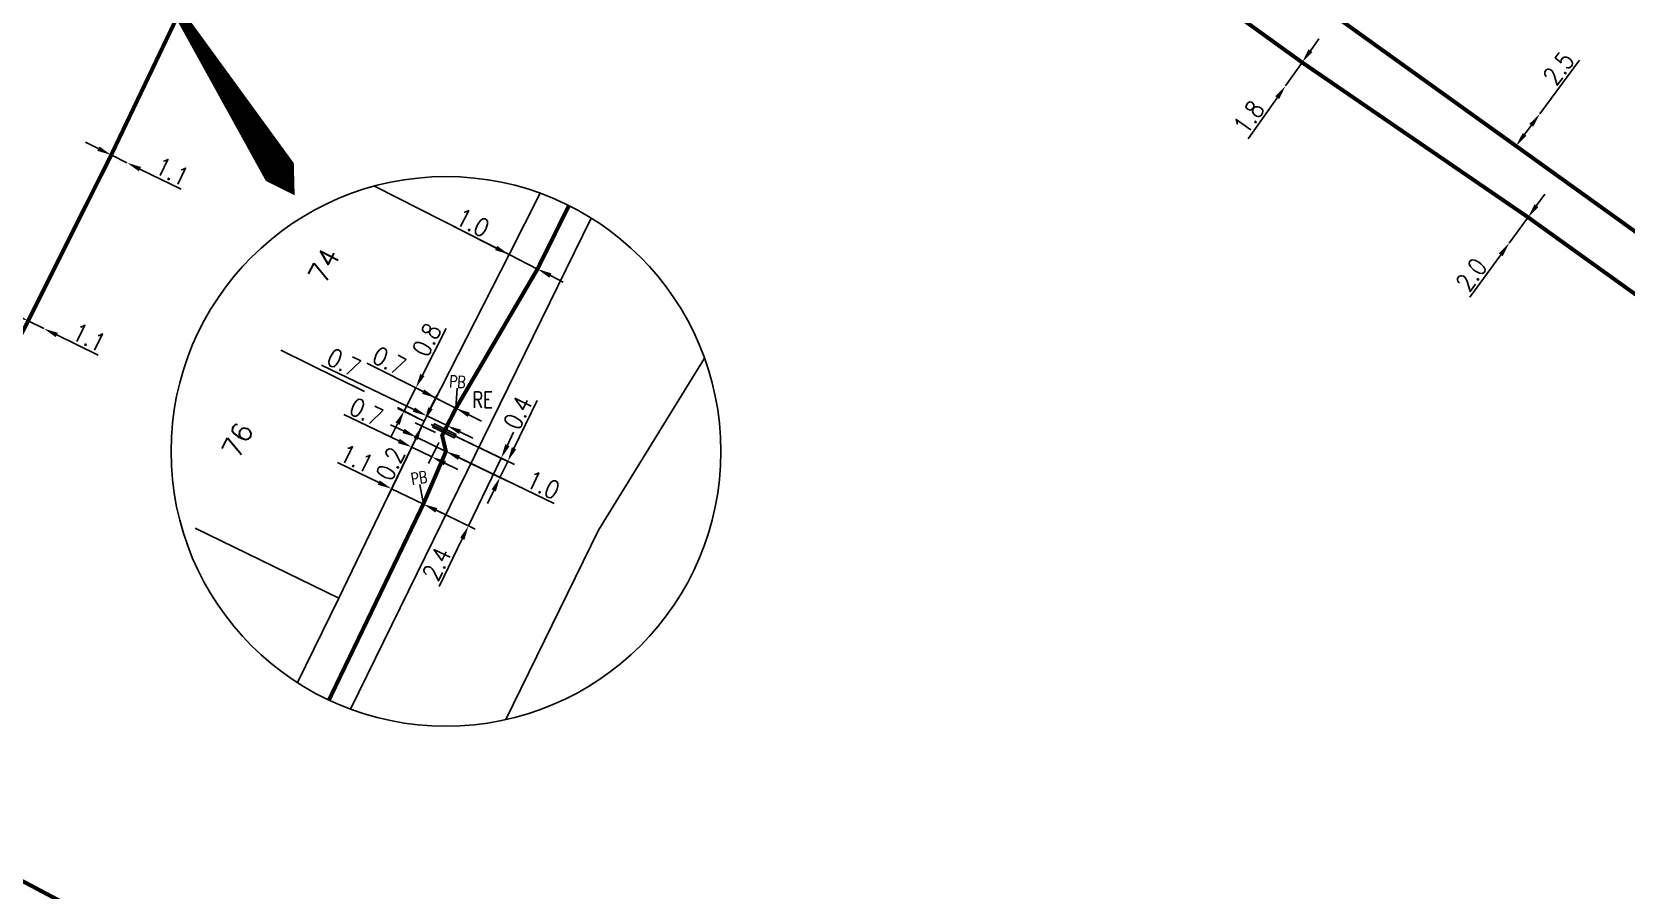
# Model space of a CAD drawing. Header units: millimetres. Extents: x 184998 to 186003, y 126995 to 128002.
# Drawn here: x 185434.7 to 185534.4, y 127169.5 to 127223.2 of the extents above; entities that cross this region are included whole.
import ezdxf
from ezdxf.enums import TextEntityAlignment as Align

# ---------------------------------------------------------------- set-up
doc = ezdxf.new("R2010")
doc.units = ezdxf.units.MM
doc.header["$PDMODE"] = 34
doc.linetypes.add('L_25_PE', pattern=[2000, 1000, 1000])
doc.layers.get('0').update_dxf_attribs({"linetype": 'CONTINUOUS'})
doc.layers.get('DEFPOINTS').update_dxf_attribs({"linetype": 'CONTINUOUS'})
doc.layers.add('L_150', color=1, linetype='CONTINUOUS')
doc.layers.add('L_900', color=7, linetype='CONTINUOUS')
doc.styles.add('G_ROMANS', font='ROMANS.SHX', dxfattribs={"width": 0.75})
doc.styles.get("Standard").update_dxf_attribs({"font": 'romans.shx', "width": 0.85})
doc.dimstyles.get("Standard").update_dxf_attribs({"dimtxt": 1.5, "dimasz": 1.2, "dimexe": 0.625, "dimexo": 0.625, "dimgap": 0.25, "dimtad": 1, "dimdec": 1, "dimzin": 0, "dimdsep": 46, "dimtxsty": 'Standard', "dimcen": -0.5, "dimadec": 0, "dimazin": 0, "dimtfac": 1, "dimtdec": 1, "dimtmove": 0, "dimatfit": 3, "dimfxl": 0, "dimtolj": 1, "dimtzin": 0, "dimarcsym": 0})

# ---------------------------------------------------------------- blocks, each defined once
blk = doc.blocks.new('*D1001')
at = {"layer": 'DEFPOINTS', "color": 0, "linetype": 'Continuous', "transparency": 16777216}
for p in [(185439.639, 127215.527), (185440.626, 127215.042), (185440.626, 127215.042)]:
    blk.add_point(p, dxfattribs=at)
at = {"layer": 'L_150', "color": 0, "linetype": 'Continuous', "lineweight": -2, "transparency": 16777216}
for p, q in [((185438.831, 127215.924), (185438.023, 127216.321)), ((185439.639, 127215.527), (185440.626, 127215.042)), ((185441.434, 127214.645), (185444.009, 127213.38))]:
    blk.add_line(p, q, dxfattribs=at)
at = {"layer": 'L_150', "color": 0, "linetype": 'Continuous', "transparency": 16777216}
for points in [[(185438.897, 127216.058), (185438.765, 127215.789), (185439.639, 127215.527)], [(185441.5, 127214.78), (185441.368, 127214.51), (185440.626, 127215.042)]]:
    blk.add_solid(points, dxfattribs=at)
at = {"layer": 'L_150', "color": 0, "linetype": 'Continuous', "transparency": 16777216, "insert": (185443.456, 127214.487), "char_height": 1.125, "attachment_point": 5, "rotation": 333.83546}
blk.add_mtext('\\A1;1.1', dxfattribs=at)
blk = doc.blocks.new('*D1003')
at = {"layer": 'DEFPOINTS', "color": 0, "linetype": 'Continuous', "transparency": 16777216}
for p in [(185434.44, 127205.145), (185435.428, 127204.662), (185435.428, 127204.662)]:
    blk.add_point(p, dxfattribs=at)
at = {"layer": 'L_150', "color": 0, "linetype": 'Continuous', "lineweight": -2, "transparency": 16777216}
for p, q in [((185433.631, 127205.54), (185432.822, 127205.935)), ((185434.44, 127205.145), (185435.428, 127204.662)), ((185436.236, 127204.267), (185438.814, 127203.007))]:
    blk.add_line(p, q, dxfattribs=at)
at = {"layer": 'L_150', "color": 0, "linetype": 'Continuous', "transparency": 16777216}
for points in [[(185433.697, 127205.675), (185433.565, 127205.405), (185434.44, 127205.145)], [(185436.302, 127204.401), (185436.17, 127204.132), (185435.428, 127204.662)]]:
    blk.add_solid(points, dxfattribs=at)
at = {"layer": 'L_150', "color": 0, "linetype": 'Continuous', "transparency": 16777216, "insert": (185438.259, 127204.113), "char_height": 1.125, "attachment_point": 5, "rotation": 333.94985}
blk.add_mtext('\\A1;1.1', dxfattribs=at)
blk = doc.blocks.new('*D1367')
at = {"layer": 'DEFPOINTS', "color": 0, "linetype": 'Continuous', "transparency": 16777216}
for p in [(185528.243, 127211.63), (185527.066, 127210.013), (185527.066, 127210.013)]:
    blk.add_point(p, dxfattribs=at)
at = {"layer": 'L_150', "color": 0, "linetype": 'Continuous', "lineweight": -2, "transparency": 16777216}
for p, q in [((185528.772, 127212.358), (185529.302, 127213.086)), ((185528.243, 127211.63), (185527.066, 127210.013)), ((185526.537, 127209.285), (185524.608, 127206.634))]:
    blk.add_line(p, q, dxfattribs=at)
at = {"layer": 'L_150', "color": 0, "linetype": 'Continuous', "transparency": 16777216}
for points in [[(185528.651, 127212.446), (185528.894, 127212.27), (185528.243, 127211.63)], [(185526.415, 127209.373), (185526.658, 127209.197), (185527.066, 127210.013)]]:
    blk.add_solid(points, dxfattribs=at)
at = {"layer": 'L_150', "color": 0, "linetype": 'Continuous', "transparency": 16777216, "insert": (185524.701, 127208.037), "char_height": 1.125, "attachment_point": 5, "rotation": 53.96438}
blk.add_mtext('\\A1;2.0', dxfattribs=at)
blk = doc.blocks.new('*D1373')
at = {"layer": 'DEFPOINTS', "color": 0, "linetype": 'Continuous', "transparency": 16777216}
for p in [(185528.979, 127218.101), (185528.979, 127218.101), (185527.49, 127216.093)]:
    blk.add_point(p, dxfattribs=at)
at = {"layer": 'L_150', "color": 0, "linetype": 'Continuous', "lineweight": -2, "transparency": 16777216}
for p, q in [((185528.979, 127218.101), (185531.466, 127221.459)), ((185528.026, 127216.816), (185528.443, 127217.378))]:
    blk.add_line(p, q, dxfattribs=at)
at = {"layer": 'L_150', "color": 0, "linetype": 'Continuous', "transparency": 16777216}
for points in [[(185528.322, 127217.468), (185528.563, 127217.289), (185528.979, 127218.101)], [(185527.906, 127216.905), (185528.147, 127216.726), (185527.49, 127216.093)]]:
    blk.add_solid(points, dxfattribs=at)
at = {"layer": 'L_150', "color": 0, "linetype": 'Continuous', "transparency": 16777216, "insert": (185530.156, 127220.95), "char_height": 1.125, "attachment_point": 5, "rotation": 53.46497}
blk.add_mtext('\\A1;2.5', dxfattribs=at)
blk = doc.blocks.new('*D1381')
at = {"layer": 'DEFPOINTS', "color": 0, "linetype": 'Continuous', "transparency": 16777216}
for p in [(185514.116, 127221.318), (185513.078, 127219.847), (185513.078, 127219.847)]:
    blk.add_point(p, dxfattribs=at)
at = {"layer": 'L_150', "color": 0, "linetype": 'Continuous', "lineweight": -2, "transparency": 16777216}
for p, q in [((185514.635, 127222.053), (185515.154, 127222.788)), ((185514.116, 127221.318), (185513.078, 127219.847)), ((185512.559, 127219.112), (185510.747, 127216.545))]:
    blk.add_line(p, q, dxfattribs=at)
at = {"layer": 'L_150', "color": 0, "linetype": 'Continuous', "transparency": 16777216}
for points in [[(185514.512, 127222.139), (185514.757, 127221.966), (185514.116, 127221.318)], [(185512.436, 127219.198), (185512.681, 127219.025), (185513.078, 127219.847)]]:
    blk.add_solid(points, dxfattribs=at)
at = {"layer": 'L_150', "color": 0, "linetype": 'Continuous', "transparency": 16777216, "insert": (185510.78, 127217.893), "char_height": 1.125, "attachment_point": 5, "rotation": 54.78056}
blk.add_mtext('\\A1;1.8', dxfattribs=at)
blk = doc.blocks.new('L_340_21')
at = {"linetype": 'Continuous'}
blk.add_hatch(color=0, dxfattribs=at).paths.add_polyline_path([(0.125, 0.75), (-0.125, 0.75), (-0.125, -0.75), (0.125, -0.75)])
at = {"color": 0, "linetype": 'Continuous'}
blk.add_lwpolyline([(-0.125, 0.75), (0.125, 0.75), (0.125, -0.75), (-0.125, -0.75)], close=True, dxfattribs=at)
at = {"color": 0, "linetype": 'Continuous', "width": 0.75}
for tag, height, flags, p in [('RE', 1, 8, (0, 2)), ('DEF_LEG', 1.2, 3, (0, -5)), ('DEF_COUP', 1.2, 3, (0, -7.5)), ('DEF_TYPE', 1.2, 3, (0, -10))]:
    blk.add_attdef(tag, text='', height=height, dxfattribs=dict(at, flags=flags)).set_placement(p, align=Align.MIDDLE)
blk = doc.blocks.new('L_340_13')
at = {"color": 0, "linetype": 'Continuous', "flags": 128}
blk.add_lwpolyline([(0, 0), (0, 1.25)], dxfattribs=at)
at = {"color": 0, "linetype": 'Continuous', "style": 'G_ROMANS', "width": 0.75}
blk.add_text('PB', height=0.75, dxfattribs=at).set_placement((0, 1.663), align=Align.MIDDLE)
at = {"color": 0, "linetype": 'Continuous', "width": 0.75, "flags": 3}
for tag, p in [('DEF_LEG', (0, -10)), ('DEF_COUP', (0, -12.5)), ('DEF_TYPE', (0, -15))]:
    blk.add_attdef(tag, text='', height=1.2, dxfattribs=at).set_placement(p, align=Align.MIDDLE)
blk = doc.blocks.new('*D1399')
at = {"layer": 'DEFPOINTS', "color": 0, "linetype": 'Continuous', "transparency": 16777216}
for p in [(185464.516, 127209.299), (185464.516, 127209.299), (185466.298, 127208.393)]:
    blk.add_point(p, dxfattribs=at)
at = {"layer": 'L_900', "color": 0, "linetype": 'Continuous', "lineweight": -2, "transparency": 16777216}
for p, q in [((185463.713, 127209.707), (185460.913, 127211.131)), ((185466.298, 127208.393), (185464.516, 127209.299)), ((185467.101, 127207.985), (185467.903, 127207.577))]:
    blk.add_line(p, q, dxfattribs=at)
at = {"layer": 'L_900', "color": 0, "linetype": 'Continuous', "transparency": 16777216}
for points in [[(185463.781, 127209.841), (185463.645, 127209.574), (185464.516, 127209.299)], [(185467.169, 127208.119), (185467.033, 127207.851), (185466.298, 127208.393)]]:
    blk.add_solid(points, dxfattribs=at)
at = {"layer": 'L_900', "color": 0, "linetype": 'Continuous', "transparency": 16777216, "insert": (185462.252, 127211.292), "char_height": 1.125, "attachment_point": 5, "rotation": 333.04847}
blk.add_mtext('\\A1;1.0', dxfattribs=at)
blk = doc.blocks.new('*D1400')
at = {"layer": 'DEFPOINTS', "color": 0, "linetype": 'Continuous', "transparency": 16777216}
for p in [(185459.95, 127200.315), (185459.95, 127200.315), (185461.198, 127199.681)]:
    blk.add_point(p, dxfattribs=at)
at = {"layer": 'L_900', "color": 0, "linetype": 'Continuous', "lineweight": -2, "transparency": 16777216}
for p, q in [((185459.148, 127200.722), (185455.628, 127202.511)), ((185461.198, 127199.681), (185459.95, 127200.315)), ((185462.001, 127199.273), (185462.803, 127198.865))]:
    blk.add_line(p, q, dxfattribs=at)
at = {"layer": 'L_900', "color": 0, "linetype": 'Continuous', "transparency": 16777216}
for points in [[(185459.216, 127200.856), (185459.08, 127200.589), (185459.95, 127200.315)], [(185462.069, 127199.407), (185461.933, 127199.139), (185461.198, 127199.681)]]:
    blk.add_solid(points, dxfattribs=at)
at = {"layer": 'L_900', "color": 0, "linetype": 'Continuous', "transparency": 16777216, "insert": (185457.028, 127202.641), "char_height": 1.125, "attachment_point": 5, "rotation": 333.06416}
blk.add_mtext('\\A1;0.7', dxfattribs=at)
blk = doc.blocks.new('*D1402')
at = {"layer": 'DEFPOINTS', "color": 0, "linetype": 'Continuous', "transparency": 16777216}
for p in [(185459.219, 127198.875), (185460.334, 127197.964), (185458.433, 127197.245)]:
    blk.add_point(p, dxfattribs=at)
at = {"layer": 'L_900', "color": 0, "linetype": 'Continuous', "lineweight": -2, "transparency": 16777216}
for p, q in [((185457.622, 127197.635), (185454.194, 127199.288)), ((185459.015, 127198.453), (185458.229, 127196.822)), ((185460.13, 127197.541), (185459.491, 127196.215)), ((185459.694, 127196.637), (185458.433, 127197.245)), ((185460.505, 127196.246), (185461.316, 127195.855))]:
    blk.add_line(p, q, dxfattribs=at)
at = {"layer": 'L_900', "color": 0, "linetype": 'Continuous', "transparency": 16777216}
for points in [[(185457.687, 127197.771), (185457.557, 127197.5), (185458.433, 127197.245)], [(185460.57, 127196.381), (185460.44, 127196.111), (185459.694, 127196.637)]]:
    blk.add_solid(points, dxfattribs=at)
at = {"layer": 'L_900', "color": 0, "linetype": 'Continuous', "transparency": 16777216, "insert": (185455.591, 127199.447), "char_height": 1.125, "attachment_point": 5, "rotation": 334.26554}
blk.add_mtext('\\A1;0.7', dxfattribs=at)
blk = doc.blocks.new('*D1403')
at = {"layer": 'DEFPOINTS', "color": 0, "linetype": 'Continuous', "transparency": 16777216}
for p in [(185461.198, 127199.681), (185457.957, 127199.516), (185459.219, 127198.875)]:
    blk.add_point(p, dxfattribs=at)
at = {"layer": 'L_900', "color": 0, "linetype": 'Continuous', "lineweight": -2, "transparency": 16777216}
for p, q in [((185459.096, 127201.758), (185460.581, 127204.681)), ((185457.957, 127199.516), (185458.688, 127200.956)), ((185460.781, 127199.893), (185458.27, 127201.168)), ((185458.801, 127199.087), (185457.539, 127199.729)), ((185457.549, 127198.714), (185457.142, 127197.912))]:
    blk.add_line(p, q, dxfattribs=at)
at = {"layer": 'L_900', "color": 0, "linetype": 'Continuous', "transparency": 16777216}
for points in [[(185458.962, 127201.826), (185459.23, 127201.69), (185458.688, 127200.956)], [(185457.415, 127198.782), (185457.683, 127198.646), (185457.957, 127199.516)]]:
    blk.add_solid(points, dxfattribs=at)
at = {"layer": 'L_900', "color": 0, "linetype": 'Continuous', "transparency": 16777216, "insert": (185459.374, 127203.961), "char_height": 1.125, "attachment_point": 5, "rotation": 63.06416}
blk.add_mtext('\\A1;0.8', dxfattribs=at)
blk = doc.blocks.new('*D1404')
at = {"layer": 'DEFPOINTS', "color": 0, "linetype": 'Continuous', "transparency": 16777216}
for p in [(185458.734, 127197.868), (185458.915, 127198.245), (185460.575, 127196.981)]:
    blk.add_point(p, dxfattribs=at)
at = {"layer": 'L_900', "color": 0, "linetype": 'Continuous', "lineweight": -2, "transparency": 16777216}
for p, q in [((185457.923, 127198.259), (185457.112, 127198.65)), ((185458.711, 127197.822), (185458.53, 127197.446)), ((185458.734, 127197.868), (185460.575, 127196.981)), ((185460.778, 127197.403), (185460.778, 127197.403)), ((185461.386, 127196.59), (185467.338, 127193.721))]:
    blk.add_line(p, q, dxfattribs=at)
at = {"layer": 'L_900', "color": 0, "linetype": 'Continuous', "transparency": 16777216}
for points in [[(185457.988, 127198.394), (185457.858, 127198.124), (185458.734, 127197.868)], [(185461.451, 127196.725), (185461.32, 127196.455), (185460.575, 127196.981)]]:
    blk.add_solid(points, dxfattribs=at)
at = {"layer": 'L_900', "color": 0, "linetype": 'Continuous', "transparency": 16777216, "insert": (185466.653, 127194.883), "char_height": 1.125, "attachment_point": 5, "rotation": 334.26554}
blk.add_mtext('\\A1;1.0', dxfattribs=at)
blk = doc.blocks.new('*D1405')
at = {"layer": 'DEFPOINTS', "color": 0, "linetype": 'Continuous', "transparency": 16777216}
for p in [(185459.219, 127198.875), (185464.025, 127196.559), (185459.16, 127193.686)]:
    blk.add_point(p, dxfattribs=at)
at = {"layer": 'L_900', "color": 0, "linetype": 'Continuous', "lineweight": -2, "transparency": 16777216}
for p, q in [((185459.641, 127198.672), (185464.447, 127196.355)), ((185464.415, 127197.369), (185464.806, 127198.18)), ((185464.025, 127196.559), (185461.984, 127192.325)), ((185459.582, 127193.483), (185462.406, 127192.121)), ((185461.593, 127191.514), (185460.15, 127188.52))]:
    blk.add_line(p, q, dxfattribs=at)
at = {"layer": 'L_900', "color": 0, "linetype": 'Continuous', "transparency": 16777216}
for points in [[(185464.28, 127197.435), (185464.551, 127197.304), (185464.025, 127196.559)], [(185461.458, 127191.579), (185461.728, 127191.449), (185461.984, 127192.325)]]:
    blk.add_solid(points, dxfattribs=at)
at = {"layer": 'L_900', "color": 0, "linetype": 'Continuous', "transparency": 16777216, "insert": (185460, 127189.937), "char_height": 1.125, "attachment_point": 5, "rotation": 64.26554}
blk.add_mtext('\\A1;2.4', dxfattribs=at)
blk = doc.blocks.new('*D1406')
at = {"layer": 'DEFPOINTS', "color": 0, "linetype": 'Continuous', "transparency": 16777216}
for p in [(185459.219, 127198.875), (185457.178, 127194.641), (185459.16, 127193.686)]:
    blk.add_point(p, dxfattribs=at)
at = {"layer": 'L_900', "color": 0, "linetype": 'Continuous', "lineweight": -2, "transparency": 16777216}
for p, q in [((185459.015, 127198.453), (185456.975, 127194.219)), ((185456.367, 127195.032), (185453.783, 127196.278)), ((185459.16, 127193.686), (185457.178, 127194.641)), ((185459.971, 127193.295), (185460.781, 127192.905))]:
    blk.add_line(p, q, dxfattribs=at)
at = {"layer": 'L_900', "color": 0, "linetype": 'Continuous', "transparency": 16777216}
for points in [[(185456.432, 127195.167), (185456.302, 127194.897), (185457.178, 127194.641)], [(185460.036, 127193.43), (185459.905, 127193.16), (185459.16, 127193.686)]]:
    blk.add_solid(points, dxfattribs=at)
at = {"layer": 'L_900', "color": 0, "linetype": 'Continuous', "transparency": 16777216, "insert": (185454.996, 127196.526), "char_height": 1.125, "attachment_point": 5, "rotation": 334.26554}
blk.add_mtext('\\A1;1.1', dxfattribs=at)
blk = doc.blocks.new('*D1407')
at = {"layer": 'DEFPOINTS', "color": 0, "linetype": 'Continuous', "transparency": 16777216}
for p in [(185459.219, 127198.875), (185460.575, 127196.981), (185464.437, 127196.36)]:
    blk.add_point(p, dxfattribs=at)
at = {"layer": 'L_900', "color": 0, "linetype": 'Continuous', "lineweight": -2, "transparency": 16777216}
for p, q in [((185464.828, 127197.171), (185466.271, 127200.165)), ((185459.641, 127198.672), (185464.859, 127196.156)), ((185460.997, 127196.777), (185464.374, 127195.149)), ((185463.952, 127195.353), (185464.437, 127196.36)), ((185463.561, 127194.542), (185463.17, 127193.732))]:
    blk.add_line(p, q, dxfattribs=at)
at = {"layer": 'L_900', "color": 0, "linetype": 'Continuous', "transparency": 16777216}
for points in [[(185464.693, 127197.236), (185464.963, 127197.105), (185464.437, 127196.36)], [(185463.426, 127194.607), (185463.696, 127194.477), (185463.952, 127195.353)]]:
    blk.add_solid(points, dxfattribs=at)
at = {"layer": 'L_900', "color": 0, "linetype": 'Continuous', "transparency": 16777216, "insert": (185465.069, 127199.399), "char_height": 1.125, "attachment_point": 5, "rotation": 64.26554}
blk.add_mtext('\\A1;0.4', dxfattribs=at)
blk = doc.blocks.new('*D1473')
at = {"layer": 'DEFPOINTS', "color": 0, "linetype": 'Continuous', "transparency": 16777216}
for p in [(185459.219, 127198.875), (185459.378, 127199.205), (185460.48, 127198.267)]:
    blk.add_point(p, dxfattribs=at)
at = {"layer": 'L_900', "color": 0, "linetype": 'Continuous', "lineweight": -2, "transparency": 16777216}
for p, q in [((185458.567, 127199.596), (185452.788, 127202.382)), ((185459.422, 127199.297), (185459.581, 127199.627)), ((185460.639, 127198.597), (185459.378, 127199.205)), ((185460.683, 127198.69), (185460.843, 127199.02)), ((185461.45, 127198.207), (185462.26, 127197.816))]:
    blk.add_line(p, q, dxfattribs=at)
at = {"layer": 'L_900', "color": 0, "linetype": 'Continuous', "transparency": 16777216}
for points in [[(185458.632, 127199.731), (185458.502, 127199.461), (185459.378, 127199.205)], [(185461.515, 127198.342), (185461.385, 127198.071), (185460.639, 127198.597)]]:
    blk.add_solid(points, dxfattribs=at)
at = {"layer": 'L_900', "color": 0, "linetype": 'Continuous', "transparency": 16777216, "insert": (185454.185, 127202.541), "char_height": 1.125, "attachment_point": 5, "rotation": 334.26552}
blk.add_mtext('\\A1;0.7', dxfattribs=at)
blk = doc.blocks.new('*D1474')
at = {"layer": 'DEFPOINTS', "color": 0, "linetype": 'Continuous', "transparency": 16777216}
for p in [(185459.219, 127198.875), (185459.219, 127198.875), (185460.334, 127197.964)]:
    blk.add_point(p, dxfattribs=at)
at = {"layer": 'L_900', "color": 0, "linetype": 'Continuous', "lineweight": -2, "transparency": 16777216}
for p, q in [((185459.61, 127199.686), (185460, 127200.497)), ((185459.911, 127198.167), (185458.65, 127198.775)), ((185459.219, 127198.875), (185459.072, 127198.572)), ((185458.682, 127197.761), (185457.258, 127194.807))]:
    blk.add_line(p, q, dxfattribs=at)
at = {"layer": 'L_900', "color": 0, "linetype": 'Continuous', "transparency": 16777216}
for points in [[(185459.474, 127199.751), (185459.745, 127199.621), (185459.219, 127198.875)], [(185458.547, 127197.826), (185458.817, 127197.696), (185459.072, 127198.572)]]:
    blk.add_solid(points, dxfattribs=at)
at = {"layer": 'L_900', "color": 0, "linetype": 'Continuous', "transparency": 16777216, "insert": (185457.099, 127196.204), "char_height": 1.125, "attachment_point": 5, "rotation": 64.26554}
blk.add_mtext('\\A1;0.2', dxfattribs=at)

msp = doc.modelspace()

# ---------------------------------------------------------------- linework, layer by layer
at = {"layer": 'L_150', "linetype": 'L_25_PE', "const_width": 0.25}
for points in [[(185602.748, 127163.181), (185602.473, 127163.372), (185580.638, 127178.545), (185553.214, 127197.602), (185527.49, 127216.093), (185512.598, 127226.782), (185503.67, 127233.126), (185482.807, 127248.05), (185473.825, 127254.229), (185472.443, 127255.265), (185471.911, 127255.67)], [(185452.95, 127160.079), (185430.841, 127171.825), (185430.841, 127171.825), (185424.034, 127175.154), (185423.84, 127175.853), (185423.346, 127177.638), (185422.599, 127180.337), (185428.114, 127192.558), (185434.44, 127205.145), (185439.639, 127215.527), (185444.834, 127226.397), (185446.737, 127229.571), (185446.737, 127229.571), (185447.889, 127231.403), (185452.256, 127237.198), (185455.803, 127242.606), (185465.164, 127253.975), (185465.454, 127254.327), (185465.788, 127254.724)], [(185490.256, 127237.093), (185490.256, 127237.093), (185490.397, 127237.281), (185491.07, 127238.162), (185491.862, 127238.084), (185491.862, 127238.084), (185491.862, 127238.084), (185491.862, 127238.084), (185495.964, 127234.42), (185495.964, 127234.42), (185495.964, 127234.42), (185495.964, 127234.42), (185495.964, 127234.42), (185495.964, 127234.42), (185495.964, 127234.42), (185514.116, 127221.318), (185528.243, 127211.63), (185568.132, 127182.984)]]:
    msp.add_lwpolyline(points, dxfattribs=at)
at = {"layer": 'L_900', "color": 252}
for p, q in [((185456.096, 127213.581), (185464.516, 127209.299)), ((185450.257, 127203.311), (185455.481, 127200.725)), ((185457.562, 127199.674), (185459.219, 127198.875)), ((185453.883, 127187.805), (185444.892, 127192.183))]:
    msp.add_line(p, q, dxfattribs=at)
at = {"layer": 'L_900', "color": 254, "linetype": 'Continuous'}
msp.add_lwpolyline([(185442.622, 127226.341, 0.316, 1.897, 0), (185449.414, 127215.67, 3.795, 0, 0), (185451.112, 127213.003, 3.795, 0, 0)], format="xyseb", dxfattribs=at)
at = {"layer": 'L_900', "color": 252, "flags": 128}
for points in [[(185466.466, 127213.133), (185464.516, 127209.299), (185459.219, 127198.875), (185453.883, 127187.805), (185451.281, 127182.516)], [(185469.65, 127211.584), (185454.599, 127180.859)], [(185464.318, 127180.2), (185470.112, 127192.057), (185476.748, 127202.815)]]:
    msp.add_lwpolyline(points, dxfattribs=at)
at = {"layer": 'L_900', "color": 1, "linetype": 'Continuous', "const_width": 0.25, "flags": 128}
msp.add_lwpolyline([(185468.263, 127212.359), (185466.298, 127208.393), (185461.198, 127199.681), (185460.48, 127198.267), (185460.334, 127197.964), (185460.575, 127196.981), (185459.16, 127193.686), (185453.253, 127181.424)], dxfattribs=at)
at = {"layer": 'L_900'}
msp.add_circle((185460.575, 127196.981), 17.193, dxfattribs=at)

# ---------------------------------------------------------------- block references
for p, rotation in [((185461.198, 127199.681), 356.7928745677033), ((185459.16, 127193.686), 9.772672981117097)]:
    msp.add_blockref('L_340_13', p, dxfattribs=dict(at, rotation=rotation))
ref = msp.add_blockref('L_340_21', (185460.48, 127198.267), dxfattribs=dict(at, rotation=243.6648476666268))
ref.add_attrib('RE', 'RE', dxfattribs={"layer": '0', "color": 0, "linetype": 'Continuous', "height": 1, "style": 'G_ROMANS', "width": 0.75, "flags": 8}).set_placement((185462.863, 127200.204), align=Align.MIDDLE)

# ---------------------------------------------------------------- texts
at = {"layer": 'L_900', "color": 252}
for s, p in [('74', (185452.952, 127208.617)), ('76', (185447.543, 127197.682))]:
    msp.add_text(s, height=1.25, rotation=63.03277, dxfattribs=at).set_placement(p, align=Align.MIDDLE)

# ---------------------------------------------------------------- dimensions: what is measured, and where the dimension line sits
at = {"layer": 'L_150', "linetype": 'Continuous'}
for base, p1, p2, angle, override, picture, middle in [((185513.078, 127219.847), (185514.116, 127221.318), (185513.078, 127219.847), 54.78056, {"dimscale": 0.75, "dimlfac": 1, "dimlunit": 2, "dimatfit": 0}, '*D1381', (185511.393, 127217.461)), ((185528.979, 127218.101), (185527.49, 127216.093), (185528.979, 127218.101), 233.46497, {"dimscale": 0.75}, '*D1373', (185530.758, 127220.503)), ((185440.626, 127215.042), (185439.639, 127215.527), (185440.626, 127215.042), 153.83546, {"dimscale": 0.75, "dimlfac": 1, "dimlunit": 2, "dimatfit": 0}, '*D1001', (185443.125, 127213.814)), ((185527.066, 127210.013), (185528.243, 127211.63), (185527.066, 127210.013), 53.96438, {"dimscale": 0.75}, '*D1367', (185525.308, 127207.595)), ((185435.428, 127204.662), (185434.44, 127205.145), (185435.428, 127204.662), 153.94985, {"dimscale": 0.75, "dimlfac": 1, "dimlunit": 2, "dimatfit": 0}, '*D1003', (185437.929, 127203.439))]:
    dim = msp.add_linear_dim(base=base, p1=p1, p2=p2, angle=angle, dimstyle='Standard', override=override, dxfattribs=at)
    dim.commit()
    dim.dimension.update_dxf_attribs({"geometry": picture, "text_midpoint": middle, "dimtype": 160})
at = {"layer": 'L_900', "color": 1, "linetype": 'Continuous'}
for base, p1, p2, angle, text, override, picture, middle in [((185464.516, 127209.299), (185466.298, 127208.393), (185464.516, 127209.299), 333.04847, '1.0', {"dimscale": 0.75}, '*D1399', (185461.912, 127210.623)), ((185458.433, 127197.245), (185460.334, 127197.964), (185459.219, 127198.875), 334.26554, '0.7', {"dimscale": 0.75, "dimatfit": 0}, '*D1402', (185455.266, 127198.771)), ((185464.437, 127196.36), (185460.575, 127196.981), (185459.219, 127198.875), 244.26554, '0.4', {"dimscale": 0.75, "dimatfit": 0}, '*D1407', (185465.745, 127199.073)), ((185459.219, 127198.875), (185460.334, 127197.964), (185459.219, 127198.875), 244.26554, '0.2', {"dimscale": 0.75, "dimatfit": 0}, '*D1474', (185457.774, 127195.879)), ((185458.734, 127197.868), (185460.575, 127196.981), (185458.915, 127198.245), 334.26554, '1.0', {"dimscale": 0.75, "dimatfit": 0}, '*D1404', (185466.328, 127194.208))]:
    dim = msp.add_linear_dim(base=base, p1=p1, p2=p2, angle=angle, text=text, dimstyle='Standard', override=override, dxfattribs=at)
    dim.commit()
    dim.dimension.update_dxf_attribs({"geometry": picture, "text_midpoint": middle, "dimtype": 160})
at = {"layer": 'L_900', "linetype": 'Continuous'}
for base, p1, p2, angle, text, picture, middle in [((185457.957, 127199.516), (185461.198, 127199.681), (185459.219, 127198.875), 63.06416, '0.8', '*D1403', (185460.042, 127203.621)), ((185459.95, 127200.315), (185461.198, 127199.681), (185459.95, 127200.315), 333.06416, '0.7', '*D1400', (185456.689, 127201.972)), ((185457.178, 127194.641), (185459.16, 127193.686), (185459.219, 127198.875), 334.26554, '1.1', '*D1406', (185454.67, 127195.85)), ((185464.025, 127196.559), (185459.16, 127193.686), (185459.219, 127198.875), 244.26554, '2.4', '*D1405', (185460.676, 127189.612))]:
    dim = msp.add_linear_dim(base=base, p1=p1, p2=p2, angle=angle, text=text, dimstyle='Standard', override={"dimscale": 0.75, "dimatfit": 0}, dxfattribs=at)
    dim.commit()
    dim.dimension.update_dxf_attribs({"geometry": picture, "text_midpoint": middle, "dimtype": 160})
at = {"layer": 'L_900', "color": 7, "linetype": 'Continuous'}
dim = msp.add_linear_dim(base=(185459.378, 127199.205), p1=(185460.48, 127198.267), p2=(185459.219, 127198.875), angle=334.26552, text='0.7', dimstyle='Standard', override={"dimscale": 0.75, "dimatfit": 0}, dxfattribs=at)
dim.commit()
dim.dimension.update_dxf_attribs({"geometry": '*D1473', "text_midpoint": (185453.859, 127201.865), "dimtype": 160})

doc.saveas('drawing.dxf')
